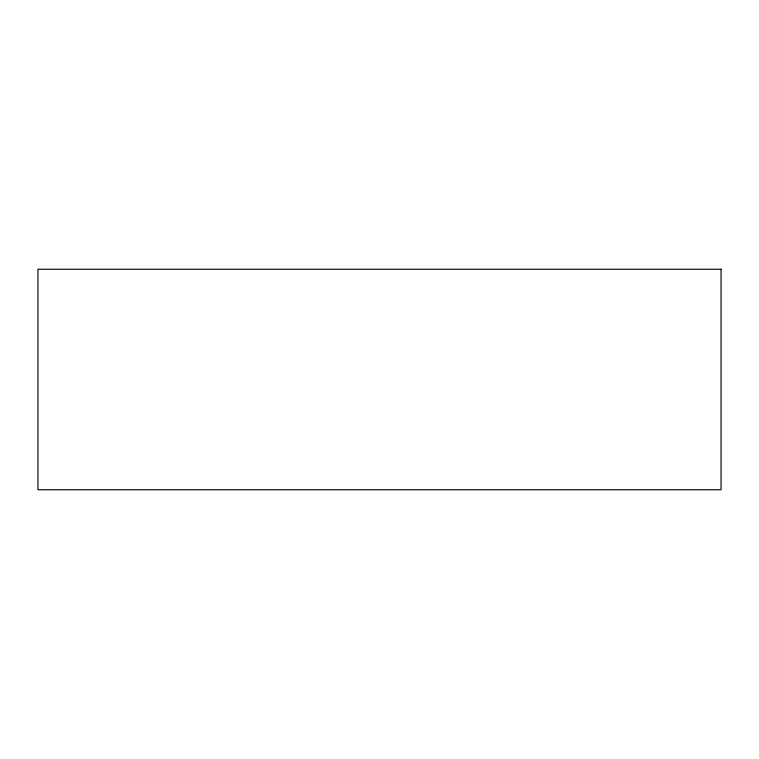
<?xml version="1.0" encoding="UTF-8"?>
<svg xmlns="http://www.w3.org/2000/svg" width="759" height="759" viewBox="0 0 759 759"><rect width="100%" height="100%" fill="white"/><g stroke="black" fill="none" stroke-linecap="round" stroke-linejoin="round"><path stroke-width="1.14" d="M721.05 269.255L37.95 269.255L37.95 489.745L721.05 489.745L721.05 269.255"/></g></svg>
